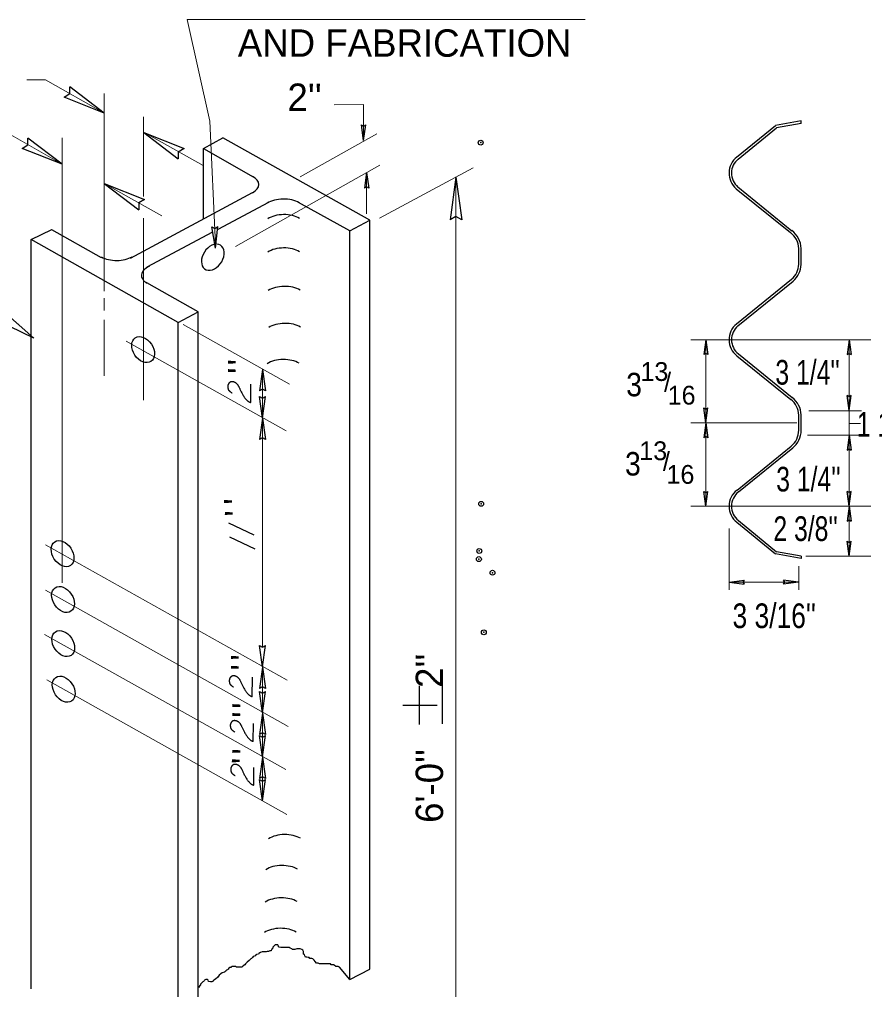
# Model space of a CAD drawing. Extents: x 650 to 1056, y -89 to 184.
# Drawn here: x 764.31 to 805.28, y 60.83 to 107.32 of the extents above; entities that cross this region are included whole.
import ezdxf

# ---------------------------------------------------------------- set-up
doc = ezdxf.new("R2010")
doc.units = 0
doc.header["$LTSCALE"] = 0.47
doc.header["$PDMODE"] = 32
doc.header["$PDSIZE"] = 0.235
doc.layers.add('1', color=7, linetype='Continuous', lineweight=25)

msp = doc.modelspace()

# ---------------------------------------------------------------- linework, layer by layer
at = {"layer": '1', "lineweight": 13}
for p, q in [((772.3427, 107.3174), (791.4101, 107.3174)), ((765.5529, 104.4202), (764.6616, 104.4157)), ((768.3163, 102.8609), (765.5529, 104.4202)), ((768.3741, 103.7725), (768.3741, 94.2977)), ((780.7971, 103.2355), (779.3807, 103.2287)), ((780.7971, 101.518), (780.7971, 103.2355)), ((770.2569, 102.649), (770.2569, 98.8247)), ((773.1088, 100.3187), (770.3432, 101.8612)), ((777.7532, 99.7679), (781.4293, 101.8397)), ((766.3591, 100.3787), (763.8924, 101.7809)), ((766.3603, 80.3275), (766.3603, 101.6358)), ((781.5748, 100.339), (774.6549, 96.436)), ((780.9392, 97.9997), (780.9392, 99.9805)), ((786.0411, 100.2089), (781.5617, 97.7965)), ((785.2221, 48.2754), (785.2221, 99.7678)), ((771.1307, 97.9112), (768.3741, 99.4515)), ((770.2569, 89.0804), (770.2569, 97.7935)), ((768.3741, 93.3719), (768.3741, 93.961)), ((768.3741, 90.2414), (768.3741, 92.9167)), ((777.2454, 89.8413), (772.1526, 92.6969)), ((777.0819, 87.6052), (769.4184, 91.9022)), ((796.4668, 91.9717), (805.0897, 91.9717)), ((804.0534, 88.5812), (804.0534, 91.9717)), ((775.9521, 90.5437), (775.9521, 88.219)), ((802.1199, 88.5704), (804.6418, 88.5704)), ((775.9521, 88.2112), (775.9521, 77.2192)), ((796.4668, 87.9857), (801.5436, 87.9857)), ((804.6043, 87.964), (804.0669, 87.964)), ((804.6418, 87.3929), (802.0581, 87.3929)), ((796.4668, 83.9917), (805.0897, 83.9917)), ((798.3077, 82.9327), (798.3077, 79.9837)), ((777.1341, 75.6542), (765.5529, 82.1418)), ((801.9868, 81.6033), (805.0897, 81.6033)), ((801.6441, 81.1169), (801.6441, 79.9837)), ((777.1791, 73.4395), (765.5529, 79.966)), ((798.3077, 80.3504), (801.6272, 80.3504)), ((777.0789, 71.371), (765.5079, 77.8492)), ((775.9521, 76.2782), (775.9521, 74.0939)), ((777.1119, 69.2294), (765.6253, 75.6734)), ((775.9521, 74.0842), (775.9521, 71.9852)), ((775.9521, 69.874), (775.9521, 71.9684))]:
    msp.add_line(p, q, dxfattribs=at)
at = {"layer": '1'}
for p, q in [((768.3755, 102.8312), (766.7247, 104.0811)), ((768.3755, 102.8312), (766.4484, 103.5902)), ((801.7588, 102.4552), (800.5318, 102.2395)), ((801.7588, 102.337), (800.5813, 102.13)), ((801.7588, 102.337), (801.7588, 102.4552)), ((770.2681, 101.8919), (772.1948, 101.1329)), ((770.2681, 101.8919), (771.9184, 100.6424)), ((780.7971, 101.518), (780.6943, 102.2617)), ((780.7971, 101.518), (780.8991, 102.2617)), ((798.6677, 100.7133), (800.5318, 102.2395)), ((798.7449, 100.6262), (800.5813, 102.13)), ((766.3603, 100.3781), (764.7096, 101.628)), ((773.1227, 101.134), (774.0497, 101.6485)), ((781.0899, 97.6953), (774.0497, 101.6485)), ((766.3603, 100.3781), (764.4336, 101.1367)), ((773.1227, 101.134), (775.5043, 99.7825)), ((773.1227, 97.7585), (773.1227, 101.134)), ((780.9393, 99.9791), (780.8353, 99.2336)), ((780.9393, 99.9791), (781.0408, 99.2336)), ((785.2218, 99.766), (784.9395, 97.7137)), ((785.2218, 99.766), (785.5038, 97.7137)), ((768.3742, 99.4515), (770.3007, 98.6925)), ((768.3742, 99.4515), (770.0247, 98.2009)), ((769.6236, 95.8855), (775.4754, 99.0179)), ((798.6497, 99.2043), (801.2409, 97.1028)), ((798.7318, 99.2875), (801.3137, 97.1932)), ((776.2386, 98.5465), (773.8117, 97.2533)), ((780.1348, 97.1804), (777.6801, 98.5465)), ((780.1348, 97.1804), (781.0899, 97.6953)), ((781.0899, 61.816), (781.0899, 97.6953)), ((764.8753, 96.769), (765.8612, 97.2542)), ((765.8462, 97.2542), (768.2278, 95.914)), ((773.7003, 96.3581), (773.5306, 97.3793)), ((773.7003, 96.3581), (773.8129, 97.3873)), ((780.1348, 61.3165), (780.1348, 97.1804)), ((764.8753, 60.8635), (764.8753, 96.769)), ((771.9178, 92.7985), (764.8753, 96.769)), ((773.5603, 97.1194), (770.4178, 95.4449)), ((801.6441, 95.5867), (801.6441, 96.3427)), ((801.7603, 95.5867), (801.7603, 96.3427)), ((798.6591, 92.7265), (801.3028, 94.8704)), ((772.8726, 93.3137), (770.4178, 94.6949)), ((798.7322, 92.6358), (801.3756, 94.7797)), ((764.9953, 92.0367), (763.4531, 93.4184)), ((771.9178, 92.7985), (772.8726, 93.3137)), ((772.8726, 57.4367), (772.8726, 93.3137)), ((764.9953, 92.0367), (763.138, 92.9526)), ((771.9178, 56.9347), (771.9178, 92.7985)), ((797.1909, 91.9717), (797.0927, 91.2587)), ((797.1909, 91.9717), (797.2888, 91.2587)), ((804.0538, 91.9717), (803.9559, 91.2587)), ((804.0538, 91.9717), (804.1517, 91.2587)), ((798.6771, 91.2022), (801.2578, 89.1093)), ((798.7502, 91.2922), (801.3309, 89.1997)), ((775.9517, 90.5437), (775.8111, 89.5172)), ((775.9517, 90.5437), (776.0923, 89.5172)), ((775.3907, 88.9589), (775.398, 89.8408)), ((804.0531, 88.5812), (803.9556, 89.2945)), ((804.0531, 88.5812), (804.1517, 89.2945)), ((775.9521, 88.219), (775.8114, 89.2454)), ((775.9521, 88.219), (776.0938, 89.2454)), ((797.1917, 87.9857), (797.0934, 88.699)), ((797.1917, 87.9857), (797.2892, 88.699)), ((801.6422, 87.6299), (801.6422, 88.3577)), ((801.7588, 87.6299), (801.7588, 88.3577)), ((775.9517, 88.2112), (775.8111, 87.1844)), ((775.9517, 88.2112), (776.0923, 87.1844)), ((797.1909, 87.9857), (797.0927, 87.2725)), ((797.1909, 87.9857), (797.2888, 87.2725)), ((804.0538, 87.3929), (803.9559, 86.6804)), ((804.0538, 87.3929), (804.1517, 86.6804)), ((798.6853, 84.7675), (801.2841, 86.8747)), ((798.7584, 84.6764), (801.3572, 86.7843)), ((797.1917, 83.9917), (797.0934, 84.7052)), ((797.1917, 83.9917), (797.2892, 84.7052)), ((804.0531, 83.9917), (803.9556, 84.7052)), ((804.0531, 83.9917), (804.1517, 84.7052)), ((804.0538, 83.9917), (803.9559, 83.2792)), ((804.0538, 83.9917), (804.1517, 83.2792)), ((798.6771, 83.2229), (800.5318, 81.7045)), ((798.7506, 83.3125), (800.5813, 81.8137)), ((774.3253, 83.1992), (775.5317, 82.6165)), ((774.3782, 82.5337), (775.5846, 81.9505)), ((804.0538, 81.6033), (803.9559, 82.3165)), ((804.0538, 81.6033), (804.1517, 82.3165)), ((801.7588, 81.6052), (800.5813, 81.8137)), ((801.7588, 81.4867), (800.5318, 81.7045)), ((801.7588, 81.6052), (801.7588, 81.4867)), ((798.3077, 80.35), (799.0209, 80.4479)), ((801.6272, 80.3507), (800.9139, 80.4483)), ((798.3077, 80.35), (799.0209, 80.2525)), ((801.6272, 80.3507), (800.9139, 80.2525)), ((775.9521, 76.2944), (775.8114, 77.32)), ((775.9521, 76.2944), (776.0938, 77.32)), ((775.9517, 76.2782), (775.8111, 75.2515)), ((775.9517, 76.2782), (776.0923, 75.2515)), ((775.4631, 74.8672), (775.4714, 75.8098)), ((783.4701, 73.528), (783.4701, 75.3922)), ((784.5804, 73.5715), (784.5804, 75.436)), ((775.9521, 74.0939), (775.8114, 75.1207)), ((775.9521, 74.0939), (776.0938, 75.1207)), ((782.6717, 74.4599), (784.3149, 74.4599)), ((775.9517, 74.0842), (775.8111, 73.0582)), ((775.9517, 74.0842), (776.0923, 73.0582)), ((775.5114, 72.7214), (775.518, 73.5882)), ((775.9521, 71.9852), (775.8114, 73.012)), ((775.9521, 71.9852), (776.0938, 73.012)), ((775.9517, 71.9684), (775.8111, 70.9424)), ((775.9517, 71.9684), (776.0923, 70.9424)), ((775.5347, 70.6244), (775.5417, 71.4713)), ((775.9521, 69.874), (775.8114, 70.9008)), ((775.9521, 69.874), (776.0938, 70.9008)), ((780.1348, 61.3165), (781.0899, 61.816))]:
    msp.add_line(p, q, dxfattribs=at)
at = {"layer": '1', "lineweight": 13}
for points in [[(772.3427, 107.3174), (773.4358, 102.4447), (773.7073, 96.535)], [(797.1913, 83.9917), (797.1913, 87.9857), (797.1913, 91.9717)], [(804.0534, 81.6033), (804.0534, 83.9917), (804.0534, 88.5704)]]:
    msp.add_lwpolyline(points, dxfattribs=at)
at = {"layer": '1'}
for points in [[(766.4484, 103.5902), (766.7259, 103.7608), (766.7247, 104.0811)], [(780.6943, 102.2617), (780.7974, 102.2043), (780.8991, 102.2617)], [(764.4336, 101.1367), (764.7107, 101.3077), (764.7096, 101.628)], [(772.1948, 101.1329), (771.9181, 100.9623), (771.9184, 100.6424)], [(781.0408, 99.2336), (780.9388, 99.2913), (780.8353, 99.2336)], [(770.3007, 98.6925), (770.0235, 98.5219), (770.0247, 98.2009)], [(785.5038, 97.7137), (785.2185, 97.8722), (784.9395, 97.7137)], [(773.5306, 97.3793), (773.6749, 97.3042), (773.8129, 97.3873)], [(797.2888, 91.2587), (797.1894, 91.3139), (797.0927, 91.2587)], [(803.9559, 91.2587), (804.0546, 91.3139), (804.1517, 91.2587)], [(776.0923, 89.5172), (775.9502, 89.5968), (775.8111, 89.5172)], [(804.1517, 89.2945), (804.0523, 89.2394), (803.9556, 89.2945)], [(775.8114, 89.2454), (775.9543, 89.1655), (776.0938, 89.2454)], [(797.0934, 88.699), (797.1924, 88.6432), (797.2892, 88.699)], [(776.0923, 87.1844), (775.9502, 87.2639), (775.8111, 87.1844)], [(797.2888, 87.2725), (797.1894, 87.328), (797.0927, 87.2725)], [(803.9559, 86.6804), (804.0546, 86.7355), (804.1517, 86.6804)], [(797.0934, 84.7052), (797.1924, 84.6497), (797.2892, 84.7052)], [(804.1517, 84.7052), (804.0523, 84.6497), (803.9556, 84.7052)], [(803.9559, 83.2792), (804.0546, 83.3347), (804.1517, 83.2792)], [(803.9559, 82.3165), (804.0546, 82.261), (804.1517, 82.3165)], [(799.0209, 80.4479), (798.9654, 80.3492), (799.0209, 80.2525)], [(800.9139, 80.2525), (800.9702, 80.3515), (800.9139, 80.4483)], [(775.8114, 77.32), (775.9543, 77.2409), (776.0938, 77.32)], [(776.0923, 75.2515), (775.9502, 75.3314), (775.8111, 75.2515)], [(775.8114, 75.1207), (775.9543, 75.0408), (776.0938, 75.1207)], [(776.0923, 73.0582), (775.9502, 73.1372), (775.8111, 73.0582)], [(775.8114, 73.012), (775.9543, 72.9325), (776.0938, 73.012)], [(776.0923, 70.9424), (775.9502, 71.0215), (775.8111, 70.9424)], [(775.8114, 70.9008), (775.9543, 70.8209), (776.0938, 70.9008)], [(780.1348, 61.3165), (780.1348, 61.3165), (779.6361, 61.9034), (779.5761, 61.9337), (779.4733, 61.9337), (779.3856, 62.008), (779.3713, 62.0222), (779.3109, 62.0222), (779.2382, 62.0222), (779.2093, 62.0665), (779.1647, 62.0665), (779.0769, 62.0665), (778.9442, 62.0665), (778.8849, 62.0665), (778.8261, 62.0665), (778.7233, 62.0665), (778.6791, 62.0665), (778.6224, 62.0942), (778.5467, 62.0942), (778.4747, 62.1832), (778.4301, 62.242), (778.4147, 62.2574), (778.3712, 62.3012), (778.3127, 62.3305), (778.2242, 62.3305), (778.1938, 62.3747), (778.1361, 62.3747), (778.0779, 62.3887), (778.0187, 62.3887), (777.9883, 62.4479), (777.9598, 62.5214), (777.9152, 62.5352), (777.9152, 62.6095), (777.9152, 62.6534), (777.8856, 62.728), (777.8406, 62.7572), (777.7532, 62.7865), (777.7251, 62.7865), (777.6512, 62.7865), (777.5927, 62.7865), (777.5042, 62.7572), (777.4449, 62.7572), (777.3861, 62.7572), (777.3561, 62.7865), (777.2833, 62.8154), (777.2241, 62.8457), (777.1663, 62.8457), (777.0193, 62.8457), (776.9593, 62.8457), (776.9154, 62.8457), (776.8269, 62.8457), (776.7549, 62.8604), (776.6961, 62.9332), (776.6803, 62.9774), (776.5637, 62.9774), (776.5172, 62.9332), (776.4452, 62.8604), (776.4309, 62.7865), (776.3867, 62.7572), (776.3709, 62.6827), (776.2989, 62.6827), (776.2386, 62.6534), (776.1812, 62.6534), (776.1227, 62.6395), (776.0627, 62.6395), (776.0046, 62.6395), (775.9449, 62.6395), (775.8576, 62.6095), (775.7837, 62.566), (775.7694, 62.5352), (775.6659, 62.5214), (775.6367, 62.4917), (775.6221, 62.4479), (775.5043, 62.4198), (775.4754, 62.3747), (775.4308, 62.3305), (775.4023, 62.3012), (775.3423, 62.2574), (775.3123, 62.227), (775.2249, 62.1404), (775.1961, 62.1254), (775.1661, 62.0942), (775.1368, 62.0665), (775.1079, 62.0222), (775.0337, 61.978), (775.0194, 61.9337), (774.9606, 61.9034), (774.8871, 61.9034), (774.8436, 61.9034), (774.7682, 61.9034), (774.7112, 61.9034), (774.6808, 61.9337), (774.6219, 61.9337), (774.5646, 61.9337), (774.5057, 61.9337), (774.4599, 61.9034), (774.4457, 61.8892), (774.3879, 61.8892), (774.3437, 61.8607), (774.3137, 61.816), (774.2694, 61.7872)], [(774.2694, 61.7872), (774.2259, 61.771), (774.1963, 61.7282), (774.1809, 61.6987), (774.1371, 61.6694), (774.0193, 61.6397), (773.9612, 61.5817), (773.8731, 61.5232), (773.8146, 61.4347), (773.7099, 61.3304), (773.6668, 61.3165), (773.5937, 61.258), (773.5776, 61.2134), (773.5206, 61.198), (773.4617, 61.198), (773.3739, 61.2134), (773.3436, 61.2869), (773.2986, 61.3165), (773.2408, 61.3165), (773.1819, 61.2869), (773.1519, 61.258), (773.1227, 61.2134), (773.0934, 61.198), (773.0646, 61.1699), (773.0353, 61.1399), (772.9903, 61.0964), (772.9761, 61.0514), (772.9457, 61.0222), (772.9168, 60.9782), (772.9168, 60.9348)]]:
    msp.add_lwpolyline(points, dxfattribs=at)
for centre, radius, start, end in [((799.286, 99.9511), 0.9811, 128.30778, 229.56757), ((799.286, 99.9511), 0.8648, 128.70877, 230.14057), ((800.6632, 96.3093), 1.0974, 1.87136, 53.92183), ((800.6632, 96.3093), 0.9811, 1.87136, 53.92183), ((800.6632, 95.6144), 0.9811, 310.67495, 358.12864), ((800.6632, 95.6144), 1.0974, 310.67495, 358.12864), ((799.286, 91.9715), 0.9811, 129.99291, 231.61976), ((799.286, 91.9715), 0.8648, 129.99291, 231.61976), ((800.6632, 88.3285), 0.9811, 1.87136, 52.6999), ((800.6632, 88.3285), 1.0974, 1.87136, 52.6999), ((800.6611, 87.6337), 0.9811, 309.2719, 359.75876), ((800.6611, 87.6337), 1.0974, 309.2719, 359.75876), ((799.286, 83.9918), 0.9811, 127.75177, 231.70227), ((799.286, 83.9918), 0.8648, 127.75177, 231.70227)]:
    msp.add_arc(centre, radius, start, end, dxfattribs=at)
for centre, major_axis, ratio, start_param, end_param in [((774.7724, 99.4), (1.0052, 0.015), 0.5427, 5.4682167, 7.0734193), ((776.9444, 98.1661), (1.0052, 0.015), 0.5427, 0.7065151, 2.4283305), ((776.9705, 97.4183), (1.0052, 0.015), 0.5427, 0.7065151, 2.4283305), ((773.5731, 95.9232), (-0.3762, -0.5666), 0.697277, 3.8013644, 9.8241076), ((776.9706, 95.8235), (1.0052, 0.015), 0.5427, 0.7065151, 2.4283305), ((768.9427, 96.3136), (1.0052, -0.015), 0.5427, 3.9392723, 5.5766702), ((771.1568, 95.064), (1.0052, 0.015), 0.5427, 2.2481256, 3.8994315), ((776.9929, 93.9812), (1.0052, 0.015), 0.5427, 0.7065151, 2.4283305), ((777.0155, 92.2066), (1.0052, 0.015), 0.5427, 0.7065151, 2.4283305), ((776.9481, 90.4768), (1.0052, 0.015), 0.5427, 0.7065151, 2.4283305), ((777.0104, 67.7157), (1.0052, 0.015), 0.5427, 0.7065151, 2.4283305), ((776.8757, 66.233), (1.0052, 0.015), 0.5427, 0.7065151, 2.4283305), ((776.8533, 64.683), (1.0052, 0.015), 0.5427, 0.7065151, 2.4283305), ((776.8083, 63.2229), (1.0052, 0.015), 0.5427, 0.7065151, 2.4283305)]:
    msp.add_ellipse(centre, major_axis=major_axis, ratio=ratio, start_param=start_param, end_param=end_param, dxfattribs=at)
for centre in [(770.2343, 91.4972), (766.3763, 81.7202), (766.3978, 79.5232), (766.4085, 77.4121), (766.4299, 75.2259)]:
    msp.add_ellipse(centre, major_axis=(0.3762, -0.5666), ratio=0.697277, dxfattribs=at)
for points in [[(774.5001, 89.4067), (774.4052, 89.4723), (774.3369, 89.5502), (774.3047, 89.6662), (774.3047, 89.7854), (774.3486, 89.881), (774.4112, 89.9612), (774.4914, 89.9759), (774.6107, 89.9545), (774.7423, 89.8507), (774.8226, 89.7107), (774.9332, 89.4693), (775.0907, 89.1899), (775.2606, 89.0132), (775.3648, 88.9717), (775.3892, 88.966)], [(774.5721, 75.3152), (774.4772, 75.3805), (774.4089, 75.4592), (774.3771, 75.574), (774.3771, 75.6932), (774.4209, 75.7889), (774.4832, 75.8695), (774.5634, 75.8845), (774.6827, 75.8635), (774.8143, 75.7592), (774.8946, 75.6197), (775.0052, 75.3775), (775.1627, 75.0982), (775.3326, 74.9215), (775.4368, 74.8803), (775.4612, 74.8743)], [(774.6208, 73.1699), (774.5259, 73.2347), (774.4573, 73.3132), (774.4254, 73.4287), (774.4254, 73.5482), (774.4689, 73.6435), (774.5316, 73.7237), (774.6118, 73.7392), (774.7314, 73.7177), (774.8627, 73.6132), (774.9433, 73.4737), (775.0539, 73.2317), (775.2114, 72.9524), (775.3809, 72.7758), (775.4852, 72.7352), (775.5096, 72.7285)], [(774.6441, 71.0717), (774.5484, 71.1374), (774.4802, 71.2154), (774.4483, 71.3309), (774.4483, 71.4502), (774.4918, 71.5462), (774.5544, 71.6264), (774.6347, 71.6414), (774.7543, 71.6204), (774.8859, 71.5162), (774.9662, 71.3759), (775.0764, 71.1344), (775.2347, 70.855), (775.4038, 70.6784), (775.5084, 70.6372), (775.5324, 70.6312)]]:
    msp.add_open_spline(points, degree=2, dxfattribs=at)
for p in [(786.4067, 101.4123), (786.4269, 84.1075), (786.3384, 81.8485), (786.3193, 81.4604), (786.9737, 80.8057), (786.5544, 77.9515)]:
    msp.add_point(p, dxfattribs=at)

# ---------------------------------------------------------------- texts
for s, height, p in [('AND FABRICATION', 1.312, (774.7693, 105.5287)), ("2''", 1.312, (777.1483, 102.9325)), ('13', 0.9, (794.0582, 89.9954)), ('/', 0.9, (795.1914, 89.4857)), ('16', 0.9, (795.3613, 88.8629)), ('13', 0.9, (794.0016, 86.1997)), ('/', 0.9, (795.1348, 85.69)), ('16', 0.9, (795.3047, 85.0672))]:
    msp.add_text(s, height=height, dxfattribs=at).set_placement(p)
for s, height, rotation, p in [("'", 1.205, 89.385, (775.4983, 90.7278)), ("'", 1.205, 89.385, (775.4983, 90.3232)), ("'", 1.205, 89.385, (775.3164, 84.0532)), ("'", 1.205, 89.385, (775.3528, 83.4813)), ("'", 1.205, 89.385, (775.6408, 76.5824)), ("6'-0''      2''", 1.312, 90, (784.6041, 68.8203)), ("'", 1.205, 89.385, (775.6408, 76.1065)), ("'", 1.205, 89.385, (775.7121, 74.272)), ("'", 1.205, 89.385, (775.7121, 73.843)), ("'", 1.205, 89.385, (775.7121, 72.0812)), ("'", 1.205, 89.385, (775.6881, 71.6282))]:
    msp.add_text(s, height=height, rotation=rotation, dxfattribs=at).set_placement(p)
for s, height, width, p in [("3 1/4''", 1.181, 0.75, (800.5228, 89.8184)), ('3', 1.125, 0.9, (793.3779, 89.2589)), ("1 1/8''", 1.181, 0.75, (804.4281, 87.3307)), ('3', 1.125, 0.9, (793.3213, 85.4632)), ("3 1/4''", 1.181, 0.75, (800.5633, 84.6992)), ("2 3/8''", 1.181, 0.75, (800.4279, 82.3274)), ("3 3/16''", 1.181, 0.8, (798.4707, 78.1537))]:
    msp.add_text(s, height=height, dxfattribs=dict(at, width=width)).set_placement(p)

doc.saveas('drawing.dxf')
